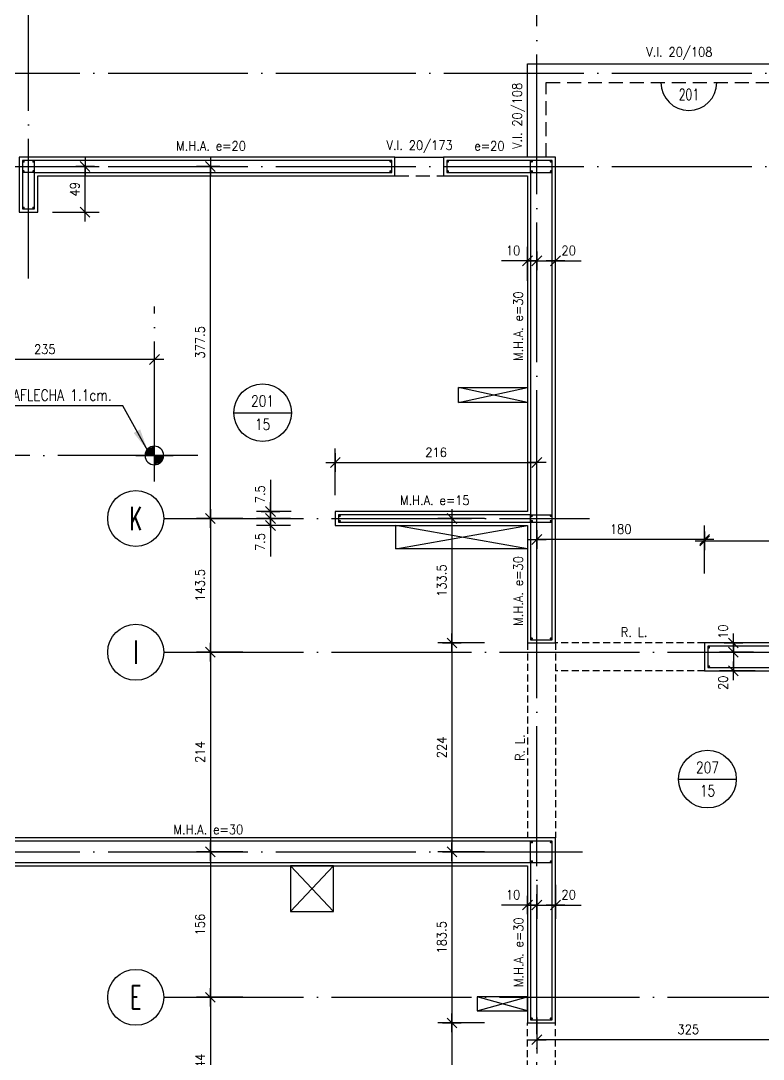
# Model space of a CAD drawing. Extents: x 2771 to 11885, y 4059 to 11529.
# Drawn here: x 3793 to 4589, y 5461 to 6575 of the extents above; entities that cross this region are included whole.
import ezdxf
from ezdxf.enums import TextEntityAlignment as Align

# ---------------------------------------------------------------- set-up
doc = ezdxf.new("R2010")
doc.units = 0
doc.header["$LTSCALE"] = 60
doc.header["$PDMODE"] = 1
for name, pattern in [('EJES', [3, 2.5, -0.25, 0, -0.25]), ('HIDDEN', [0.375, 0.25, -0.125]), ('HIDDEN2', [0.1875, 0.125, -0.0625])]:
    doc.linetypes.add(name, pattern=pattern)
doc.layers.get('0').update_dxf_attribs({"linetype": 'CONTINUOUS'})
doc.layers.get('DEFPOINTS').update_dxf_attribs({"linetype": 'CONTINUOUS'})
for name, color, linetype in [('COTAS', 3, 'CONTINUOUS'), ('CRUCES', 9, 'CONTINUOUS'), ('EJES', 1, 'EJES'), ('MALLA', 1, 'CONTINUOUS'), ('MUROS', 4, 'CONTINUOUS'), ('REFUERZOS', 3, 'HIDDEN2'), ('SHAFT', 1, 'CONTINUOUS'), ('TEXTO', 3, 'CONTINUOUS'), ('TEXTOS', 2, 'CONTINUOUS'), ('VIGAS', 2, 'CONTINUOUS')]:
    doc.layers.add(name, color=color, linetype=linetype)
doc.layers.add('RLA-LOSAS', color=3, linetype='CONTINUOUS', lineweight=9)
doc.styles.add('COTAS', font='romans.shx', dxfattribs={"width": 0.9})
doc.styles.add('ROMANS', font='romans.shx', dxfattribs={"width": 0.9, "height": 10})
doc.dimstyles.new('50', dxfattribs={"dimtxt": 10, "dimasz": 1, "dimexe": 15, "dimexo": 0, "dimgap": 6, "dimtad": 1, "dimdec": 8, "dimdsep": 46, "dimtxsty": 'COTAS', "dimblk": '$COTA$', "dimcen": 0.09, "dimdle": 10, "dimclrd": 256, "dimclre": 256, "dimclrt": 2, "dimadec": 0, "dimazin": 0, "dimtfac": 1, "dimtdec": 8, "dimtmove": 0, "dimatfit": 2, "dimfxl": 35, "dimfxlon": 1, "dimtolj": 1, "dimarcsym": 0})
doc.dimstyles.new('50$7', dxfattribs={"dimtxt": 10, "dimasz": 12, "dimexe": 15, "dimexo": 0, "dimgap": 6, "dimtad": 1, "dimdec": 8, "dimdsep": 46, "dimtxsty": 'COTAS', "dimblk": '$COTA$', "dimcen": 0.09, "dimdle": 10, "dimclrd": 256, "dimclre": 256, "dimclrt": 2, "dimadec": 0, "dimazin": 0, "dimtfac": 1, "dimtdec": 8, "dimtmove": 0, "dimatfit": 2, "dimfxl": 35, "dimfxlon": 1, "dimtolj": 1, "dimarcsym": 0})

# ---------------------------------------------------------------- blocks, each defined once
blk = doc.blocks.new('$COTA$')
at = {"layer": 'COTAS'}
for p, q in [((0, -10), (0, 10)), ((5.303, 5.303), (-5.303, -5.303)), ((10, 0), (-10, 0))]:
    blk.add_line(p, q, dxfattribs=at)
blk = doc.blocks.new('*D37')
at = {"layer": 'COTAS', "lineweight": -2, "transparency": 16777216}
for p, q in [((4130.5, 6066.1), (4130.5, 6116.1)), ((4346.5, 6066.1), (4346.5, 6116.1)), ((4131.5, 6101.1), (4345.5, 6101.1))]:
    blk.add_line(p, q, dxfattribs=at)
at = {"layer": 'DEFPOINTS', "color": 0, "transparency": 16777216}
for p in [(4346.5, 6101.1), (4130.5, 6048.7), (4346.5, 6048.7)]:
    blk.add_point(p, dxfattribs=at)
at = {"layer": 'COTAS', "lineweight": -2, "transparency": 16777216, "rotation": 180}
blk.add_blockref('$COTA$', (4130.5, 6101.1), dxfattribs=at)
at = {"layer": 'COTAS', "lineweight": -2, "transparency": 16777216}
blk.add_blockref('$COTA$', (4346.5, 6101.1), dxfattribs=at)
at = {"layer": 'COTAS', "color": 2, "transparency": 16777216, "insert": (4238.5, 6112.1), "char_height": 10, "attachment_point": 5, "style": 'COTAS'}
blk.add_mtext('\\A1;216', dxfattribs=at)
blk = doc.blocks.new('*D49')
at = {"layer": 'COTAS', "lineweight": -2, "transparency": 16777216}
for p, q in [((4290.6, 6041.2), (4240.6, 6041.2)), ((4255.6, 6040.2), (4255.6, 5908.7)), ((4290.6, 5907.7), (4240.6, 5907.7))]:
    blk.add_line(p, q, dxfattribs=at)
at = {"layer": 'DEFPOINTS', "color": 0, "transparency": 16777216}
for p in [(4306.1, 6041.2), (4255.6, 5907.7), (4303.6, 5907.7)]:
    blk.add_point(p, dxfattribs=at)
at = {"layer": 'COTAS', "lineweight": -2, "transparency": 16777216}
for p, rotation in [((4255.6, 6041.2), 90), ((4255.6, 5907.7), 270)]:
    blk.add_blockref('$COTA$', p, dxfattribs=dict(at, rotation=rotation))
at = {"layer": 'COTAS', "color": 2, "transparency": 16777216, "insert": (4244.6, 5974.5), "char_height": 10, "attachment_point": 5, "rotation": 90, "style": 'COTAS'}
blk.add_mtext('\\A1;133.5', dxfattribs=at)
blk = doc.blocks.new('*D50')
at = {"layer": 'COTAS', "lineweight": -2, "transparency": 16777216}
for p, q in [((4290.6, 5907.7), (4240.6, 5907.7)), ((4255.6, 5906.7), (4255.6, 5684.7)), ((4290.6, 5683.7), (4240.6, 5683.7))]:
    blk.add_line(p, q, dxfattribs=at)
at = {"layer": 'DEFPOINTS', "color": 0, "transparency": 16777216}
for p in [(4303.6, 5907.7), (4255.6, 5683.7), (4303.6, 5683.7)]:
    blk.add_point(p, dxfattribs=at)
at = {"layer": 'COTAS', "lineweight": -2, "transparency": 16777216}
for p, rotation in [((4255.6, 5907.7), 90), ((4255.6, 5683.7), 270)]:
    blk.add_blockref('$COTA$', p, dxfattribs=dict(at, rotation=rotation))
at = {"layer": 'COTAS', "color": 2, "transparency": 16777216, "insert": (4244.6, 5795.7), "char_height": 10, "attachment_point": 5, "rotation": 90, "style": 'COTAS'}
blk.add_mtext('\\A1;224', dxfattribs=at)
blk = doc.blocks.new('*D51')
at = {"layer": 'COTAS', "lineweight": -2, "transparency": 16777216}
for p, q in [((4290.6, 5683.7), (4240.6, 5683.7)), ((4255.6, 5682.7), (4255.6, 5501.2)), ((4290.6, 5500.2), (4240.6, 5500.2))]:
    blk.add_line(p, q, dxfattribs=at)
at = {"layer": 'DEFPOINTS', "color": 0, "transparency": 16777216}
for p in [(4303.6, 5683.7), (4255.6, 5500.2), (4303.6, 5500.2)]:
    blk.add_point(p, dxfattribs=at)
at = {"layer": 'COTAS', "lineweight": -2, "transparency": 16777216}
for p, rotation in [((4255.6, 5683.7), 90), ((4255.6, 5500.2), 270)]:
    blk.add_blockref('$COTA$', p, dxfattribs=dict(at, rotation=rotation))
at = {"layer": 'COTAS', "color": 2, "transparency": 16777216, "insert": (4244.6, 5592), "char_height": 10, "attachment_point": 5, "rotation": 90, "style": 'COTAS'}
blk.add_mtext('\\A1;183.5', dxfattribs=at)
blk = doc.blocks.new('*D52')
at = {"layer": 'COTAS', "lineweight": -2, "transparency": 16777216}
for p, q in [((4290.6, 5500.2), (4240.6, 5500.2)), ((4255.6, 5499.2), (4255.6, 5374.7)), ((4290.6, 5373.7), (4240.6, 5373.7))]:
    blk.add_line(p, q, dxfattribs=at)
at = {"layer": 'DEFPOINTS', "color": 0, "transparency": 16777216}
for p in [(4303.6, 5500.2), (4255.6, 5373.7), (4303.6, 5373.7)]:
    blk.add_point(p, dxfattribs=at)
at = {"layer": 'COTAS', "lineweight": -2, "transparency": 16777216}
for p, rotation in [((4255.6, 5500.2), 90), ((4255.6, 5373.7), 270)]:
    blk.add_blockref('$COTA$', p, dxfattribs=dict(at, rotation=rotation))
at = {"layer": 'COTAS', "color": 2, "transparency": 16777216, "insert": (4244.6, 5437), "char_height": 10, "attachment_point": 5, "rotation": 90, "style": 'COTAS'}
blk.add_mtext('\\A1;126.5', dxfattribs=at)
blk = doc.blocks.new('*D59')
at = {"layer": 'COTAS', "lineweight": -2, "transparency": 16777216}
for p, q in [((4526.5, 5982.2), (4526.5, 6032.2)), ((4920.5, 5982.2), (4920.5, 6032.2)), ((4527.5, 6017.2), (4919.5, 6017.2))]:
    blk.add_line(p, q, dxfattribs=at)
at = {"layer": 'DEFPOINTS', "color": 0, "transparency": 16777216}
for p in [(4920.5, 6017.2), (4526.5, 5974.4), (4920.5, 5972.4)]:
    blk.add_point(p, dxfattribs=at)
at = {"layer": 'COTAS', "lineweight": -2, "transparency": 16777216, "rotation": 180}
blk.add_blockref('$COTA$', (4526.5, 6017.2), dxfattribs=at)
at = {"layer": 'COTAS', "lineweight": -2, "transparency": 16777216}
blk.add_blockref('$COTA$', (4920.5, 6017.2), dxfattribs=at)
at = {"layer": 'COTAS', "color": 2, "transparency": 16777216, "insert": (4723.5, 6028.2), "char_height": 10, "attachment_point": 5, "style": 'COTAS'}
blk.add_mtext('\\A1;394', dxfattribs=at)
blk = doc.blocks.new('*D66')
at = {"layer": 'COTAS', "lineweight": -2, "transparency": 16777216}
for p, q in [((3801.5, 6738.7), (3801.5, 6788.7)), ((4194.5, 6738.7), (4194.5, 6788.7)), ((3802.5, 6773.7), (4193.5, 6773.7))]:
    blk.add_line(p, q, dxfattribs=at)
at = {"layer": 'DEFPOINTS', "color": 0, "transparency": 16777216}
for p in [(4194.5, 6773.7), (3801.5, 6428.7), (4194.5, 6428.7)]:
    blk.add_point(p, dxfattribs=at)
at = {"layer": 'COTAS', "lineweight": -2, "transparency": 16777216, "rotation": 180}
blk.add_blockref('$COTA$', (3801.5, 6773.7), dxfattribs=at)
at = {"layer": 'COTAS', "lineweight": -2, "transparency": 16777216}
blk.add_blockref('$COTA$', (4194.5, 6773.7), dxfattribs=at)
at = {"layer": 'COTAS', "color": 2, "transparency": 16777216, "insert": (3998, 6784.7), "char_height": 10, "attachment_point": 5, "style": 'COTAS'}
blk.add_mtext('\\A1;393', dxfattribs=at)
blk = doc.blocks.new('*D67')
at = {"layer": 'COTAS', "lineweight": -2, "transparency": 16777216}
for p, q in [((4194.5, 6738.7), (4194.5, 6788.7)), ((4246.5, 6738.7), (4246.5, 6788.7)), ((4195.5, 6773.7), (4245.5, 6773.7))]:
    blk.add_line(p, q, dxfattribs=at)
at = {"layer": 'DEFPOINTS', "color": 0, "transparency": 16777216}
for p in [(4246.5, 6773.7), (4194.5, 6428.7), (4246.5, 6428.7)]:
    blk.add_point(p, dxfattribs=at)
at = {"layer": 'COTAS', "lineweight": -2, "transparency": 16777216, "rotation": 180}
blk.add_blockref('$COTA$', (4194.5, 6773.7), dxfattribs=at)
at = {"layer": 'COTAS', "lineweight": -2, "transparency": 16777216}
blk.add_blockref('$COTA$', (4246.5, 6773.7), dxfattribs=at)
at = {"layer": 'COTAS', "color": 2, "transparency": 16777216, "insert": (4220.5, 6784.7), "char_height": 10, "attachment_point": 5, "style": 'COTAS'}
blk.add_mtext('\\A1;52', dxfattribs=at)
blk = doc.blocks.new('*D76')
at = {"layer": 'COTAS', "lineweight": -2, "transparency": 16777216}
for p, q in [((3827.1, 6418.7), (3877.1, 6418.7)), ((3862.1, 6370.7), (3862.1, 6417.7)), ((3827.1, 6369.7), (3877.1, 6369.7))]:
    blk.add_line(p, q, dxfattribs=at)
at = {"layer": 'DEFPOINTS', "color": 0, "transparency": 16777216}
for p in [(3801.5, 6418.7), (3862.1, 6418.7), (3801.5, 6369.7)]:
    blk.add_point(p, dxfattribs=at)
at = {"layer": 'COTAS', "lineweight": -2, "transparency": 16777216}
for p, rotation in [((3862.1, 6418.7), 90), ((3862.1, 6369.7), 270)]:
    blk.add_blockref('$COTA$', p, dxfattribs=dict(at, rotation=rotation))
at = {"layer": 'COTAS', "color": 2, "transparency": 16777216, "insert": (3851.1, 6394.2), "char_height": 10, "attachment_point": 5, "rotation": 90, "style": 'COTAS'}
blk.add_mtext('\\A1;49', dxfattribs=at)
blk = doc.blocks.new('*D112')
at = {"layer": 'COTAS', "lineweight": -2, "transparency": 16777216}
for p, q in [((4082.3, 6041.2), (4045.9, 6041.2)), ((4060.9, 6042.2), (4060.9, 6043.2)), ((4060.9, 6041.2), (4060.9, 6033.7)), ((4082.3, 6033.7), (4045.9, 6033.7)), ((4060.9, 6032.7), (4060.9, 6000.5))]:
    blk.add_line(p, q, dxfattribs=at)
at = {"layer": 'DEFPOINTS', "color": 0, "transparency": 16777216}
for p in [(4060.9, 6041.2), (4082.3, 6041.2), (4082.3, 6033.7)]:
    blk.add_point(p, dxfattribs=at)
at = {"layer": 'COTAS', "lineweight": -2, "transparency": 16777216}
for p, rotation in [((4060.9, 6041.2), 270), ((4060.9, 6033.7), 90)]:
    blk.add_blockref('$COTA$', p, dxfattribs=dict(at, rotation=rotation))
at = {"layer": 'COTAS', "color": 2, "transparency": 16777216, "insert": (4049.9, 6015.9), "char_height": 10, "attachment_point": 5, "rotation": 90, "style": 'COTAS'}
blk.add_mtext('\\A1;7.5', dxfattribs=at)
blk = doc.blocks.new('*D113')
at = {"layer": 'COTAS', "lineweight": -2, "transparency": 16777216}
for p, q in [((4060.9, 6082.5), (4060.9, 6048.7)), ((4083.1, 6048.7), (4045.9, 6048.7)), ((4060.9, 6049.7), (4060.9, 6050.7)), ((4060.9, 6041.2), (4060.9, 6048.7)), ((4060.9, 6041.2), (4060.9, 6048.7)), ((4082.3, 6041.2), (4045.9, 6041.2)), ((4060.9, 6040.2), (4060.9, 6039.2))]:
    blk.add_line(p, q, dxfattribs=at)
at = {"layer": 'DEFPOINTS', "color": 0, "transparency": 16777216}
for p in [(4060.9, 6048.7), (4083.1, 6048.7), (4082.3, 6041.2)]:
    blk.add_point(p, dxfattribs=at)
at = {"layer": 'COTAS', "lineweight": -2, "transparency": 16777216}
for p, rotation in [((4060.9, 6048.7), 270), ((4060.9, 6041.2), 90)]:
    blk.add_blockref('$COTA$', p, dxfattribs=dict(at, rotation=rotation))
at = {"layer": 'COTAS', "color": 2, "transparency": 16777216, "insert": (4049.9, 6067.1), "char_height": 10, "attachment_point": 5, "rotation": 90, "style": 'COTAS'}
blk.add_mtext('\\A1;7.5', dxfattribs=at)
blk = doc.blocks.new('*D145')
at = {"layer": 'COTAS', "lineweight": -2, "transparency": 16777216}
for p, q in [((4346.5, 5983.7), (4346.5, 6033.7)), ((4526.5, 5983.7), (4526.5, 6033.7)), ((4525.5, 6018.7), (4347.5, 6018.7))]:
    blk.add_line(p, q, dxfattribs=at)
at = {"layer": 'DEFPOINTS', "color": 0, "transparency": 16777216}
for p in [(4346.5, 6018.7), (4346.5, 5974.4), (4526.5, 5974.4)]:
    blk.add_point(p, dxfattribs=at)
at = {"layer": 'COTAS', "lineweight": -2, "transparency": 16777216, "rotation": 180}
blk.add_blockref('$COTA$', (4346.5, 6018.7), dxfattribs=at)
at = {"layer": 'COTAS', "lineweight": -2, "transparency": 16777216}
blk.add_blockref('$COTA$', (4526.5, 6018.7), dxfattribs=at)
at = {"layer": 'COTAS', "color": 2, "transparency": 16777216, "insert": (4436.5, 6029.7), "char_height": 10, "attachment_point": 5, "style": 'COTAS'}
blk.add_mtext('\\A1;180', dxfattribs=at)
blk = doc.blocks.new('*D150')
at = {"layer": 'COTAS', "lineweight": -2, "transparency": 16777216}
for p, q in [((4346.5, 5506.1), (4346.5, 5467.3)), ((4671.5, 5498.7), (4671.5, 5467.3)), ((4670.5, 5482.3), (4347.5, 5482.3))]:
    blk.add_line(p, q, dxfattribs=at)
at = {"layer": 'DEFPOINTS', "color": 0, "transparency": 16777216}
for p in [(4346.5, 5506.1), (4671.5, 5498.7), (4346.5, 5482.3)]:
    blk.add_point(p, dxfattribs=at)
at = {"layer": 'COTAS', "lineweight": -2, "transparency": 16777216, "rotation": 180}
blk.add_blockref('$COTA$', (4346.5, 5482.3), dxfattribs=at)
at = {"layer": 'COTAS', "lineweight": -2, "transparency": 16777216}
blk.add_blockref('$COTA$', (4671.5, 5482.3), dxfattribs=at)
at = {"layer": 'COTAS', "color": 2, "transparency": 16777216, "insert": (4509, 5493.3), "char_height": 10, "attachment_point": 5, "style": 'COTAS'}
blk.add_mtext('\\A1;325', dxfattribs=at)
blk = doc.blocks.new('*D163')
at = {"layer": 'COTAS', "lineweight": -2, "transparency": 16777216}
for p, q in [((4580.2, 5907.7), (4542.3, 5907.7)), ((4557.3, 5908.7), (4557.3, 5909.7)), ((4557.3, 5897.7), (4557.3, 5907.7)), ((4578.8, 5897.7), (4542.3, 5897.7)), ((4557.3, 5896.7), (4557.3, 5895.7))]:
    blk.add_line(p, q, dxfattribs=at)
at = {"layer": 'DEFPOINTS', "color": 0, "transparency": 16777216}
for p in [(4557.3, 5907.7), (4580.2, 5907.7), (4578.8, 5897.7)]:
    blk.add_point(p, dxfattribs=at)
at = {"layer": 'COTAS', "lineweight": -2, "transparency": 16777216}
for p, rotation in [((4557.3, 5907.7), 270), ((4557.3, 5897.7), 90)]:
    blk.add_blockref('$COTA$', p, dxfattribs=dict(at, rotation=rotation))
at = {"layer": 'COTAS', "color": 2, "transparency": 16777216, "insert": (4546.3, 5919.8), "char_height": 10, "attachment_point": 5, "rotation": 90, "style": 'COTAS'}
blk.add_mtext('\\A1;10', dxfattribs=at)
blk = doc.blocks.new('*D165')
at = {"layer": 'COTAS', "lineweight": -2, "transparency": 16777216}
for p, q in [((4246.5, 6738.7), (4246.5, 6788.7)), ((4346.5, 6738.7), (4346.5, 6788.7)), ((4345.5, 6773.7), (4247.5, 6773.7))]:
    blk.add_line(p, q, dxfattribs=at)
at = {"layer": 'DEFPOINTS', "color": 0, "transparency": 16777216}
for p in [(4246.5, 6773.7), (4246.5, 6428.7), (4346.5, 6428.7)]:
    blk.add_point(p, dxfattribs=at)
at = {"layer": 'COTAS', "lineweight": -2, "transparency": 16777216, "rotation": 180}
blk.add_blockref('$COTA$', (4246.5, 6773.7), dxfattribs=at)
at = {"layer": 'COTAS', "lineweight": -2, "transparency": 16777216}
blk.add_blockref('$COTA$', (4346.5, 6773.7), dxfattribs=at)
at = {"layer": 'COTAS', "color": 2, "transparency": 16777216, "insert": (4296.5, 6784.7), "char_height": 10, "attachment_point": 5, "style": 'COTAS'}
blk.add_mtext('\\A1;100', dxfattribs=at)
blk = doc.blocks.new('*D173')
at = {"layer": 'COTAS', "lineweight": -2, "transparency": 16777216}
for p, q in [((4346.5, 6738.7), (4346.5, 6788.7)), ((4659, 6738.7), (4659, 6788.7)), ((4658, 6773.7), (4347.5, 6773.7))]:
    blk.add_line(p, q, dxfattribs=at)
at = {"layer": 'DEFPOINTS', "color": 0, "transparency": 16777216}
for p in [(4346.5, 6773.7), (4346.5, 6528.7), (4659, 6528.7)]:
    blk.add_point(p, dxfattribs=at)
at = {"layer": 'COTAS', "lineweight": -2, "transparency": 16777216, "rotation": 180}
blk.add_blockref('$COTA$', (4346.5, 6773.7), dxfattribs=at)
at = {"layer": 'COTAS', "lineweight": -2, "transparency": 16777216}
blk.add_blockref('$COTA$', (4659, 6773.7), dxfattribs=at)
at = {"layer": 'COTAS', "color": 2, "transparency": 16777216, "insert": (4502.7, 6784.7), "char_height": 10, "attachment_point": 5, "style": 'COTAS'}
blk.add_mtext('\\A1;312.5', dxfattribs=at)
blk = doc.blocks.new('*D177')
at = {"layer": 'COTAS', "lineweight": -2, "transparency": 16777216}
for p, q in [((3996.5, 6418.7), (3981.5, 6418.7)), ((3996.5, 6042.2), (3996.5, 6417.7)), ((3996.5, 6041.2), (3981.5, 6041.2))]:
    blk.add_line(p, q, dxfattribs=at)
at = {"layer": 'DEFPOINTS', "color": 0, "transparency": 16777216}
for p in [(3996.5, 6418.7), (3996.5, 6418.7), (3996.5, 6041.2)]:
    blk.add_point(p, dxfattribs=at)
at = {"layer": 'COTAS', "lineweight": -2, "transparency": 16777216}
for p, rotation in [((3996.5, 6418.7), 90), ((3996.5, 6041.2), 270)]:
    blk.add_blockref('$COTA$', p, dxfattribs=dict(at, rotation=rotation))
at = {"layer": 'COTAS', "color": 2, "transparency": 16777216, "insert": (3985.5, 6230), "char_height": 10, "attachment_point": 5, "rotation": 90, "style": 'COTAS'}
blk.add_mtext('\\A1;377.5', dxfattribs=at)
blk = doc.blocks.new('*D179')
at = {"layer": 'COTAS', "lineweight": -2, "transparency": 16777216}
for p, q in [((4031.5, 6041.2), (3981.5, 6041.2)), ((3996.5, 6040.2), (3996.5, 5898.7)), ((4031.5, 5897.7), (3981.5, 5897.7))]:
    blk.add_line(p, q, dxfattribs=at)
at = {"layer": 'DEFPOINTS', "color": 0, "transparency": 16777216}
for p in [(4071, 6041.2), (3996.5, 5897.7), (4071, 5897.7)]:
    blk.add_point(p, dxfattribs=at)
at = {"layer": 'COTAS', "lineweight": -2, "transparency": 16777216}
for p, rotation in [((3996.5, 6041.2), 90), ((3996.5, 5897.7), 270)]:
    blk.add_blockref('$COTA$', p, dxfattribs=dict(at, rotation=rotation))
at = {"layer": 'COTAS', "color": 2, "transparency": 16777216, "insert": (3985.5, 5969.5), "char_height": 10, "attachment_point": 5, "rotation": 90, "style": 'COTAS'}
blk.add_mtext('\\A1;143.5', dxfattribs=at)
blk = doc.blocks.new('*D180')
at = {"layer": 'COTAS', "lineweight": -2, "transparency": 16777216}
for p, q in [((4031.5, 5897.7), (3981.5, 5897.7)), ((3996.5, 5896.7), (3996.5, 5684.7)), ((4031.5, 5683.7), (3981.5, 5683.7))]:
    blk.add_line(p, q, dxfattribs=at)
at = {"layer": 'DEFPOINTS', "color": 0, "transparency": 16777216}
for p in [(4071, 5897.7), (3996.5, 5683.7), (4071, 5683.7)]:
    blk.add_point(p, dxfattribs=at)
at = {"layer": 'COTAS', "lineweight": -2, "transparency": 16777216}
for p, rotation in [((3996.5, 5897.7), 90), ((3996.5, 5683.7), 270)]:
    blk.add_blockref('$COTA$', p, dxfattribs=dict(at, rotation=rotation))
at = {"layer": 'COTAS', "color": 2, "transparency": 16777216, "insert": (3985.5, 5790.7), "char_height": 10, "attachment_point": 5, "rotation": 90, "style": 'COTAS'}
blk.add_mtext('\\A1;214', dxfattribs=at)
blk = doc.blocks.new('*D181')
at = {"layer": 'COTAS', "lineweight": -2, "transparency": 16777216}
for p, q in [((4031.5, 5683.7), (3981.5, 5683.7)), ((3996.5, 5682.7), (3996.5, 5528.7)), ((4031.5, 5527.7), (3981.5, 5527.7))]:
    blk.add_line(p, q, dxfattribs=at)
at = {"layer": 'DEFPOINTS', "color": 0, "transparency": 16777216}
for p in [(4071, 5683.7), (3996.5, 5527.7), (4071, 5527.7)]:
    blk.add_point(p, dxfattribs=at)
at = {"layer": 'COTAS', "lineweight": -2, "transparency": 16777216}
for p, rotation in [((3996.5, 5683.7), 90), ((3996.5, 5527.7), 270)]:
    blk.add_blockref('$COTA$', p, dxfattribs=dict(at, rotation=rotation))
at = {"layer": 'COTAS', "color": 2, "transparency": 16777216, "insert": (3985.5, 5605.7), "char_height": 10, "attachment_point": 5, "rotation": 90, "style": 'COTAS'}
blk.add_mtext('\\A1;156', dxfattribs=at)
blk = doc.blocks.new('*D182')
at = {"layer": 'COTAS', "lineweight": -2, "transparency": 16777216}
for p, q in [((4031.5, 5527.7), (3981.5, 5527.7)), ((3996.5, 5526.7), (3996.5, 5384.7)), ((4031.5, 5383.7), (3981.5, 5383.7))]:
    blk.add_line(p, q, dxfattribs=at)
at = {"layer": 'DEFPOINTS', "color": 0, "transparency": 16777216}
for p in [(4071, 5527.7), (3996.5, 5383.7), (4071, 5383.7)]:
    blk.add_point(p, dxfattribs=at)
at = {"layer": 'COTAS', "lineweight": -2, "transparency": 16777216}
for p, rotation in [((3996.5, 5527.7), 90), ((3996.5, 5383.7), 270)]:
    blk.add_blockref('$COTA$', p, dxfattribs=dict(at, rotation=rotation))
at = {"layer": 'COTAS', "color": 2, "transparency": 16777216, "insert": (3985.5, 5455.7), "char_height": 10, "attachment_point": 5, "rotation": 90, "style": 'COTAS'}
blk.add_mtext('\\A1;144', dxfattribs=at)
blk = doc.blocks.new('$EJE$')
at = {"color": 6}
blk.add_circle((0, 0), 30, dxfattribs=at)
at = {"color": 6, "style": 'COTAS', "width": 0.6}
blk.add_attdef('EJE', text='', height=25, dxfattribs=at).set_placement((0, 0), align=Align.MIDDLE)
blk = doc.blocks.new('*D192')
at = {"layer": 'COTAS', "lineweight": -2, "transparency": 16777216}
for p, q in [((4578.8, 5897.7), (4542.3, 5897.7)), ((4557.3, 5896.7), (4557.3, 5878.7)), ((4580.8, 5877.7), (4542.3, 5877.7))]:
    blk.add_line(p, q, dxfattribs=at)
at = {"layer": 'DEFPOINTS', "color": 0, "transparency": 16777216}
for p in [(4578.8, 5897.7), (4557.3, 5877.7), (4580.8, 5877.7)]:
    blk.add_point(p, dxfattribs=at)
at = {"layer": 'COTAS', "lineweight": -2, "transparency": 16777216}
for p, rotation in [((4557.3, 5897.7), 90), ((4557.3, 5877.7), 270)]:
    blk.add_blockref('$COTA$', p, dxfattribs=dict(at, rotation=rotation))
at = {"layer": 'COTAS', "color": 2, "transparency": 16777216, "insert": (4546.3, 5865), "char_height": 10, "attachment_point": 5, "rotation": 90, "style": 'COTAS'}
blk.add_mtext('\\A1;20', dxfattribs=at)
blk = doc.blocks.new('*D213')
at = {"layer": 'COTAS', "lineweight": -2, "transparency": 16777216}
for p, q in [((4336.5, 5648.2), (4336.5, 5611.7)), ((4346.5, 5648.2), (4346.5, 5611.7)), ((4335.5, 5626.7), (4308.6, 5626.7)), ((4346.5, 5626.7), (4336.5, 5626.7)), ((4347.5, 5626.7), (4348.5, 5626.7))]:
    blk.add_line(p, q, dxfattribs=at)
at = {"layer": 'DEFPOINTS', "color": 0, "transparency": 16777216}
for p in [(4336.5, 5648.2), (4346.5, 5648.2), (4346.5, 5626.7)]:
    blk.add_point(p, dxfattribs=at)
at = {"layer": 'COTAS', "lineweight": -2, "transparency": 16777216}
blk.add_blockref('$COTA$', (4336.5, 5626.7), dxfattribs=at)
at = {"layer": 'COTAS', "lineweight": -2, "transparency": 16777216, "rotation": 180}
blk.add_blockref('$COTA$', (4346.5, 5626.7), dxfattribs=at)
at = {"layer": 'COTAS', "color": 2, "transparency": 16777216, "insert": (4321.2, 5637.7), "char_height": 10, "attachment_point": 5, "style": 'COTAS'}
blk.add_mtext('\\A1;10', dxfattribs=at)
blk = doc.blocks.new('*D214')
at = {"layer": 'COTAS', "lineweight": -2, "transparency": 16777216}
for p, q in [((4346.5, 5648.2), (4346.5, 5611.7)), ((4366.5, 5648.2), (4366.5, 5611.7)), ((4347.5, 5626.7), (4365.5, 5626.7)), ((4366.5, 5626.7), (4394, 5626.7))]:
    blk.add_line(p, q, dxfattribs=at)
at = {"layer": 'DEFPOINTS', "color": 0, "transparency": 16777216}
for p in [(4346.5, 5648.2), (4366.5, 5648.2), (4346.5, 5626.7)]:
    blk.add_point(p, dxfattribs=at)
at = {"layer": 'COTAS', "lineweight": -2, "transparency": 16777216, "rotation": 180}
blk.add_blockref('$COTA$', (4346.5, 5626.7), dxfattribs=at)
at = {"layer": 'COTAS', "lineweight": -2, "transparency": 16777216}
blk.add_blockref('$COTA$', (4366.5, 5626.7), dxfattribs=at)
at = {"layer": 'COTAS', "color": 2, "transparency": 16777216, "insert": (4380.7, 5637.7), "char_height": 10, "attachment_point": 5, "style": 'COTAS'}
blk.add_mtext('\\A1;20', dxfattribs=at)
blk = doc.blocks.new('*D215')
at = {"layer": 'COTAS', "lineweight": -2, "transparency": 16777216}
for p, q in [((4336.5, 6296), (4336.5, 6332.5)), ((4346.5, 6296), (4346.5, 6332.5)), ((4335.5, 6317.5), (4308.6, 6317.5)), ((4346.5, 6317.5), (4336.5, 6317.5)), ((4347.5, 6317.5), (4348.5, 6317.5))]:
    blk.add_line(p, q, dxfattribs=at)
at = {"layer": 'DEFPOINTS', "color": 0, "transparency": 16777216}
for p in [(4346.5, 6317.5), (4336.5, 6296), (4346.5, 6296)]:
    blk.add_point(p, dxfattribs=at)
at = {"layer": 'COTAS', "lineweight": -2, "transparency": 16777216}
blk.add_blockref('$COTA$', (4336.5, 6317.5), dxfattribs=at)
at = {"layer": 'COTAS', "lineweight": -2, "transparency": 16777216, "rotation": 180}
blk.add_blockref('$COTA$', (4346.5, 6317.5), dxfattribs=at)
at = {"layer": 'COTAS', "color": 2, "transparency": 16777216, "insert": (4321.2, 6328.5), "char_height": 10, "attachment_point": 5, "style": 'COTAS'}
blk.add_mtext('\\A1;10', dxfattribs=at)
blk = doc.blocks.new('*D216')
at = {"layer": 'COTAS', "lineweight": -2, "transparency": 16777216}
for p, q in [((4346.5, 6296), (4346.5, 6332.5)), ((4366.5, 6296), (4366.5, 6332.5)), ((4347.5, 6317.5), (4365.5, 6317.5)), ((4366.5, 6317.5), (4394, 6317.5))]:
    blk.add_line(p, q, dxfattribs=at)
at = {"layer": 'DEFPOINTS', "color": 0, "transparency": 16777216}
for p in [(4346.5, 6317.5), (4346.5, 6296), (4366.5, 6296)]:
    blk.add_point(p, dxfattribs=at)
at = {"layer": 'COTAS', "lineweight": -2, "transparency": 16777216, "rotation": 180}
blk.add_blockref('$COTA$', (4346.5, 6317.5), dxfattribs=at)
at = {"layer": 'COTAS', "lineweight": -2, "transparency": 16777216}
blk.add_blockref('$COTA$', (4366.5, 6317.5), dxfattribs=at)
at = {"layer": 'COTAS', "color": 2, "transparency": 16777216, "insert": (4380.7, 6328.5), "char_height": 10, "attachment_point": 5, "style": 'COTAS'}
blk.add_mtext('\\A1;20', dxfattribs=at)
blk = doc.blocks.new('LOSA')
at = {"color": 6, "linetype": 'Continuous'}
blk.add_line((-30.9, 0), (30.9, 0), dxfattribs=at)
at = {"color": 3, "linetype": 'Continuous'}
blk.add_circle((0, 0), 30.9, dxfattribs=at)
at = {"color": 2, "style": 'COTAS', "width": 0.8}
for tag, p in [('NUMERO', (0, 12.5)), ('E', (0, -12.5))]:
    blk.add_attdef(tag, text='', height=12, dxfattribs=at).set_placement(p, align=Align.MIDDLE)
at = {"layer": 'RLA-LOSAS', "style": 'COTAS', "flags": 1}
blk.add_attdef('DIRVER', text='', height=8.09, rotation=90, dxfattribs=at).set_placement((-30.5, 40), align=Align.MIDDLE)
at = {"layer": 'RLA-LOSAS', "linetype": 'ByBlock', "style": 'COTAS', "flags": 1}
blk.add_attdef('CUAVER', text='', height=8.09, rotation=90, dxfattribs=at).set_placement((-49.7, -4.9), align=Align.MIDDLE)
at = {"layer": 'RLA-LOSAS', "style": 'COTAS', "flags": 1}
blk.add_attdef('DIRHOR', text='', height=8.09, dxfattribs=at).set_placement((37.9, -29.3), align=Align.MIDDLE)
at = {"layer": 'RLA-LOSAS', "linetype": 'ByBlock', "style": 'COTAS', "flags": 1}
blk.add_attdef('CUAHOR', text='', height=8.09, dxfattribs=at).set_placement((-9.4, -47.7), align=Align.MIDDLE)
at = {"layer": 'RLA-LOSAS', "style": 'COTAS', "width": 0.7, "flags": 1}
blk.add_attdef('CONTRAFLECHA', text='', height=10, dxfattribs=at).set_placement((0, -67.5), align=Align.MIDDLE)
blk = doc.blocks.new('$VIGA$')
at = {"color": 2}
blk.add_arc((0, 0), 30, 180, 0, dxfattribs=at)
at = {"color": 3, "style": 'COTAS', "width": 0.7}
blk.add_attdef('NUMERO', text='', height=12, rotation=360, dxfattribs=at).set_placement((0.1, -12.8), align=Align.MIDDLE)
blk = doc.blocks.new('*U250')
at = {"layer": 'TEXTO', "linetype": 'Continuous'}
for points in [[(-0.1, 0), (0, 0), (-0.071, 0.071)], [(0, 0.1), (-0.071, 0.071), (0, 0)], [(0.1, 0), (0, 0), (0.071, -0.071)], [(0, -0.1), (0.071, -0.071), (0, 0)]]:
    blk.add_solid(points, dxfattribs=at)
blk = doc.blocks.new('PUNTO')
at = {"layer": 'TEXTO', "color": 3, "linetype": 'Continuous'}
for p, q in [((0, -0.2), (0, 0.2)), ((-0.2, 0), (0.2, 0))]:
    blk.add_line(p, q, dxfattribs=at)
blk.add_circle((0, 0), 0.1, dxfattribs=at)
blk.add_blockref('*U250', (0, 0), dxfattribs=at)
blk = doc.blocks.new('*D255')
at = {"layer": 'COTAS', "lineweight": -2, "transparency": 16777216}
for p, q in [((3701.5, 6196.6), (3701.5, 6226.6)), ((3936.5, 6196.6), (3936.5, 6226.6)), ((3935.5, 6211.6), (3702.5, 6211.6))]:
    blk.add_line(p, q, dxfattribs=at)
at = {"layer": 'DEFPOINTS', "color": 0, "transparency": 16777216}
for p in [(3701.5, 6211.6), (3701.5, 6196.6), (3936.5, 6196.6)]:
    blk.add_point(p, dxfattribs=at)
at = {"layer": 'COTAS', "lineweight": -2, "transparency": 16777216, "rotation": 180}
blk.add_blockref('$COTA$', (3701.5, 6211.6), dxfattribs=at)
at = {"layer": 'COTAS', "lineweight": -2, "transparency": 16777216}
blk.add_blockref('$COTA$', (3936.5, 6211.6), dxfattribs=at)
at = {"layer": 'COTAS', "color": 2, "transparency": 16777216, "insert": (3819, 6222.6), "char_height": 10, "attachment_point": 5, "style": 'COTAS'}
blk.add_mtext('\\A1;235', dxfattribs=at)

msp = doc.modelspace()

# ---------------------------------------------------------------- linework, layer by layer
at = {"layer": 'CRUCES'}
for p, q in [((4262.45585631, 6165.70691493), (4336.45585631, 6181.70691493)), ((4336.45585631, 6165.70691493), (4262.45585631, 6181.70691493)), ((4195.45585631, 6008.70691493), (4336.45585631, 6033.70691493)), ((4336.45585631, 6008.70691493), (4195.45585631, 6033.70691493)), ((4082.45585631, 5619.70691493), (4128.45585631, 5668.70691493)), ((4082.45585631, 5668.70691493), (4128.45585631, 5619.70691493)), ((4282.45585631, 5513.20691493), (4336.45585631, 5528.20691493)), ((4336.45585631, 5513.20691493), (4282.45585631, 5528.20691493))]:
    msp.add_line(p, q, dxfattribs=at)
at = {"layer": 'EJES'}
for points in [[(3801.45585631, 6298.35509055), (3801.45585631, 6873.70691493)], [(4346.45585631, 4407.70691493), (4346.45585631, 6873.70691493)], [(3346.45585631, 6518.70691493), (7642.45585631, 6518.70691493)], [(3346.45585631, 6418.70691493), (7642.45585631, 6418.70691493)], [(3936.45585631, 6080.92785173), (3936.45585631, 6268.36167801)], [(3982.89360136, 6108.70691493), (3647.58527107, 6108.70691493)], [(3946.45585631, 6041.20691493), (4403.0720301, 6041.20691493)], [(3946.45585631, 5897.70691493), (7044.95585631, 5897.70691493)], [(3346.45585631, 5683.70691493), (4395.60286622, 5683.70691493)], [(3946.45585631, 5527.70691493), (7044.95585631, 5527.70691493)]]:
    msp.add_lwpolyline(points, dxfattribs=at)
at = {"layer": 'MALLA'}
for p, q in [((3807.95585631, 6412.20691493), (3807.95585631, 6425.20691493)), ((4339.95585631, 6412.20691493), (4339.95585631, 6425.20691493)), ((3807.95585631, 6412.20691493), (3794.95585631, 6412.20691493)), ((4339.95585631, 6412.20691493), (4362.95585631, 6412.20691493)), ((4339.95585631, 6037.20691493), (4339.95585631, 6045.20691493)), ((4339.95585631, 6045.20691493), (4362.95585631, 6045.20691493)), ((4339.95585631, 6045.20691493), (4339.95585631, 6037.20691493)), ((4339.95585631, 6037.20691493), (4362.95585631, 6037.20691493)), ((4339.95585631, 5672.20691493), (4339.95585631, 5695.20691493)), ((4339.95585631, 5672.20691493), (4362.95585631, 5672.20691493))]:
    msp.add_line(p, q, dxfattribs=at)
for points in [[(3807.95585631, 6373.20691493), (3807.95585631, 6412.20691493), (4190.95585631, 6412.20691493), (4190.95585631, 6425.20691493), (3794.95585631, 6425.20691493), (3794.95585631, 6373.20691493)], [(4133.95585631, 6037.20691493), (4339.95585631, 6037.20691493), (4339.95585631, 5911.20691493), (4362.95585631, 5911.20691493), (4362.95585631, 6425.20691493), (4249.95585631, 6425.20691493), (4249.95585631, 6412.20691493), (4339.95585631, 6412.20691493), (4339.95585631, 6045.20691493), (4133.95585631, 6045.20691493)], [(4931.95585631, 5904.20691493), (4931.95585631, 6425.20691493), (4908.95585631, 6425.20691493), (4908.95585631, 5904.20691493), (4529.95585631, 5904.20691493), (4529.95585631, 5881.20691493), (5104.95585631, 5881.20691493), (5104.95585631, 5544.20691493), (4677.95585631, 5544.20691493), (4677.95585631, 5729.20691493), (4664.95585631, 5729.20691493), (4664.95585631, 5521.20691493), (5117.95585631, 5521.20691493), (5117.95585631, 5621.20691493), (5313.95585631, 5621.20691493), (5313.95585631, 5634.20691493), (5117.95585631, 5634.20691493), (5117.95585631, 5891.20691493), (5313.95585631, 5891.20691493), (5313.95585631, 5904.20691493)], [(3714.95585631, 5672.20691493), (4339.95585631, 5672.20691493), (4339.95585631, 5503.70691493), (4362.95585631, 5503.70691493), (4362.95585631, 5695.20691493), (3714.95585631, 5695.20691493)]]:
    msp.add_lwpolyline(points, close=True, dxfattribs=at)
for points in [[(3795.58085631, 6423.95691493, 1.25, 1.25, -1), (3796.83085631, 6423.95691493, 1.25, 1.25, -1)], [(3806.08085631, 6423.95691493, 1.25, 1.25, -1), (3807.33085631, 6423.95691493, 1.25, 1.25, -1)], [(4189.08085631, 6423.95691493, 1.25, 1.25, -1), (4190.33085631, 6423.95691493, 1.25, 1.25, -1)], [(4250.58085631, 6423.95691493, 1.25, 1.25, -1), (4251.83085631, 6423.95691493, 1.25, 1.25, -1)], [(4340.58085631, 6423.95691493, 1.25, 1.25, -1), (4341.83085631, 6423.95691493, 1.25, 1.25, -1)], [(4361.08085631, 6423.95691493, 1.25, 1.25, -1), (4362.33085631, 6423.95691493, 1.25, 1.25, -1)], [(3795.58085631, 6413.45691493, 1.25, 1.25, -1), (3796.83085631, 6413.45691493, 1.25, 1.25, -1)], [(3806.08085631, 6413.45691493, 1.25, 1.25, -1), (3807.33085631, 6413.45691493, 1.25, 1.25, -1)], [(4189.08085631, 6413.45691493, 1.25, 1.25, -1), (4190.33085631, 6413.45691493, 1.25, 1.25, -1)], [(4250.58085631, 6413.45691493, 1.25, 1.25, -1), (4251.83085631, 6413.45691493, 1.25, 1.25, -1)], [(4340.58085631, 6413.45691493, 1.25, 1.25, -1), (4341.83085631, 6413.45691493, 1.25, 1.25, -1)], [(4361.08085631, 6413.45691493, 1.25, 1.25, -1), (4362.33085631, 6413.45691493, 1.25, 1.25, -1)], [(3795.58085631, 6374.45691493, 1.25, 1.25, -1), (3796.83085631, 6374.45691493, 1.25, 1.25, -1)], [(3806.08085631, 6374.45691493, 1.25, 1.25, -1), (3807.33085631, 6374.45691493, 1.25, 1.25, -1)], [(4134.58085631, 6043.95691493, 1.25, 1.25, -1), (4135.83085631, 6043.95691493, 1.25, 1.25, -1)], [(4134.58085631, 6038.45691493, 1.25, 1.25, -1), (4135.83085631, 6038.45691493, 1.25, 1.25, -1)], [(4340.58085631, 6043.95691493, 1.25, 1.25, -1), (4341.83085631, 6043.95691493, 1.25, 1.25, -1)], [(4340.58085631, 6043.95691493, 1.25, 1.25, -1), (4341.83085631, 6043.95691493, 1.25, 1.25, -1)], [(4340.58085631, 6038.45691493, 1.25, 1.25, -1), (4341.83085631, 6038.45691493, 1.25, 1.25, -1)], [(4340.58085631, 6038.45691493, 1.25, 1.25, -1), (4341.83085631, 6038.45691493, 1.25, 1.25, -1)], [(4361.08085631, 6043.95691493, 1.25, 1.25, -1), (4362.33085631, 6043.95691493, 1.25, 1.25, -1)], [(4361.08085631, 6038.45691493, 1.25, 1.25, -1), (4362.33085631, 6038.45691493, 1.25, 1.25, -1)], [(4340.58085631, 5912.45691493, 1.25, 1.25, -1), (4341.83085631, 5912.45691493, 1.25, 1.25, -1)], [(4361.08085631, 5912.45691493, 1.25, 1.25, -1), (4362.33085631, 5912.45691493, 1.25, 1.25, -1)], [(4530.58085631, 5902.95691493, 1.25, 1.25, -1), (4531.83085631, 5902.95691493, 1.25, 1.25, -1)], [(4530.58085631, 5882.45691493, 1.25, 1.25, -1), (4531.83085631, 5882.45691493, 1.25, 1.25, -1)], [(4340.58085631, 5693.95691493, 1.25, 1.25, -1), (4341.83085631, 5693.95691493, 1.25, 1.25, -1)], [(4361.08085631, 5693.95691493, 1.25, 1.25, -1), (4362.33085631, 5693.95691493, 1.25, 1.25, -1)], [(4340.58085631, 5673.45691493, 1.25, 1.25, -1), (4341.83085631, 5673.45691493, 1.25, 1.25, -1)], [(4361.08085631, 5673.45691493, 1.25, 1.25, -1), (4362.33085631, 5673.45691493, 1.25, 1.25, -1)], [(4340.58085631, 5504.95691493, 1.25, 1.25, -1), (4341.83085631, 5504.95691493, 1.25, 1.25, -1)], [(4361.08085631, 5504.95691493, 1.25, 1.25, -1), (4362.33085631, 5504.95691493, 1.25, 1.25, -1)]]:
    msp.add_lwpolyline(points, format="xyseb", close=True, dxfattribs=at)
at = {"layer": 'MUROS'}
for points in [[(3811.45585631, 6369.70691493), (3811.45585631, 6408.70691493), (4194.45585631, 6408.70691493), (4194.45585631, 6428.70691493), (3791.45585631, 6428.70691493), (3791.45585631, 6369.70691493)], [(4130.45585631, 6033.70691493), (4336.45585631, 6033.70691493), (4336.45585631, 5907.70691493), (4366.45585631, 5907.70691493), (4366.45585631, 6428.70691493), (4246.45585631, 6428.70691493), (4246.45585631, 6408.70691493), (4336.45585631, 6408.70691493), (4336.45585631, 6048.70691493), (4130.45585631, 6048.70691493)], [(4935.45585631, 5907.70691493), (4935.45585631, 6428.70691493), (4905.45585631, 6428.70691493), (4905.45585631, 5907.70691493), (4526.45585631, 5907.70691493), (4526.45585631, 5877.70691493), (5101.45585631, 5877.70691493), (5101.45585631, 5547.70691493), (4681.45585631, 5547.70691493), (4681.45585631, 5732.70691493), (4661.45585631, 5732.70691493), (4661.45585631, 5517.70691493), (5121.45585631, 5517.70691493), (5121.45585631, 5617.70691493), (5317.45585631, 5617.70691493), (5317.45585631, 5637.70691493), (5121.45585631, 5637.70691493), (5121.45585631, 5887.70691493), (5317.45585631, 5887.70691493), (5317.45585631, 5907.70691493)], [(3711.45585631, 5668.70691493), (4336.45585631, 5668.70691493), (4336.45585631, 5500.20691493), (4366.45585631, 5500.20691493), (4366.45585631, 5698.70691493), (3711.45585631, 5698.70691493)]]:
    msp.add_lwpolyline(points, close=True, dxfattribs=at)
at = {"layer": 'REFUERZOS'}
for p, q in [((4336.45585631, 5907.70691493), (4336.45585631, 5698.70691493)), ((4366.45585631, 5907.70691493), (4366.45585631, 5698.70691493)), ((4526.45585631, 5907.70691493), (4366.45585631, 5907.70691493)), ((4526.45585631, 5877.70691493), (4366.45585631, 5877.70691493)), ((4336.45585631, 5373.70691493), (4336.45585631, 5500.20691493)), ((4366.45585631, 5373.70691493), (4366.45585631, 5500.20691493))]:
    msp.add_line(p, q, dxfattribs=at)
at = {"layer": 'SHAFT'}
for points in [[(4262.45585631, 6165.70691493), (4262.45585631, 6181.70691493), (4336.45585631, 6181.70691493), (4336.45585631, 6165.70691493)], [(4195.45585631, 6008.70691493), (4195.45585631, 6033.70691493), (4336.45585631, 6033.70691493), (4336.45585631, 6008.70691493)], [(4082.45585631, 5619.70691493), (4128.45585631, 5619.70691493), (4128.45585631, 5668.70691493), (4082.45585631, 5668.70691493)], [(4282.45585631, 5528.20691493), (4282.45585631, 5513.20691493), (4336.45585631, 5513.20691493), (4336.45585631, 5528.20691493)]]:
    msp.add_lwpolyline(points, close=True, dxfattribs=at)
at = {"layer": 'VIGAS'}
for p, q in [((4336.45585631, 6528.70691493), (4930.45585631, 6528.70691493)), ((4336.45585631, 6428.70691493), (4336.45585631, 6528.70691493)), ((4194.45585631, 6428.70691493), (4246.45585631, 6428.70691493))]:
    msp.add_line(p, q, dxfattribs=at)
at = {"layer": 'VIGAS', "linetype": 'HIDDEN'}
for p, q in [((4356.45585631, 6428.70691493), (4356.45585631, 6508.70691493)), ((4356.45585631, 6508.70691493), (4910.45585631, 6508.70691493)), ((4194.45585631, 6408.70691493), (4246.45585631, 6408.70691493))]:
    msp.add_line(p, q, dxfattribs=at)

# ---------------------------------------------------------------- block references
for name, p, values in [('$VIGA$', (4509.62030011, 6508.70691493), {'NUMERO': '201'}), ('LOSA', (4052.51580213, 6154.61923345), {'NUMERO': '201', 'E': '15'}), ('$EJE$', (3916.45585631, 6041.20691493), {'EJE': 'K'}), ('$EJE$', (3916.45585631, 5897.70691493), {'EJE': 'I'}), ('LOSA', (4529.56566734, 5761.67115912), {'NUMERO': '207', 'E': '15'}), ('$EJE$', (3916.45585631, 5527.70691493), {'EJE': 'E'})]:
    msp.add_blockref(name, p).add_auto_attribs(values)
at = {"layer": 'TEXTO', "color": 3, "xscale": -100, "yscale": 100, "zscale": 100, "rotation": 270}
msp.add_blockref('PUNTO', (3936.45585631, 6108.70691493), dxfattribs=at)

# ---------------------------------------------------------------- texts
at = {"layer": 'TEXTOS', "style": 'ROMANS'}
for s, height, width, p in [('V.I. 20/108', 10, 0.9, (4499.38471555, 6540.70691493)), ('V.I. 20/173', 10, 0.9, (4220.83107726, 6440.70691493)), ('M.H.A. e=20', 10, 0.9, (3997.20585631, 6440.70691493)), ('e=20', 10, 0.9, (4295.70585631, 6440.70691493)), ('CONTRAFLECHA 1.1cm.', 12, 0.8, (3816.80383393, 6173.42342738)), ('M.H.A. e=15', 10, 0.9, (4237.20585631, 6060.70691493)), ('R. L.', 10, 0.9, (4450.9188836, 5919.25303023)), ('M.H.A. e=30', 10, 0.9, (3994.32503673, 5707.67154714))]:
    msp.add_text(s, height=height, dxfattribs=dict(at, width=width)).set_placement(p, align=Align.MIDDLE)
at = {"layer": 'TEXTOS', "style": 'ROMANS', "width": 0.9}
for s, p in [('V.I. 20/108', (4326.23736426, 6472.90880091)), ('M.H.A. e=30', (4326.67397527, 6247.39839626)), ('M.H.A. e=30', (4326.67397527, 5963.42556365)), ('R. L.', (4328.45585631, 5795.31057195)), ('M.H.A. e=30', (4327.03344175, 5576.04829646))]:
    msp.add_text(s, height=10, rotation=90, dxfattribs=at).set_placement(p, align=Align.MIDDLE)

# ---------------------------------------------------------------- dimensions: what is measured, and where the dimension line sits
at = {"layer": 'COTAS'}
for base, p1, p2, picture, middle in [((4194.4558563143, 6773.7069149326), (3801.4558563143, 6428.7069149326), (4194.4558563143, 6428.7069149326), '*D66', (3997.9558563143, 6784.7069149326)), ((4346.4558563143, 6101.072270002), (4130.4558563143, 6048.7069149326), (4346.4558563143, 6048.7069149326), '*D37', (4238.4558563143, 6112.072270002)), ((4346.4558563143, 6018.7344090487), (4526.4558563143, 5974.397539949), (4346.4558563143, 5974.397539949), '*D145', (4436.4558563143, 6029.7344090487)), ((4920.4558563143, 6017.2344090487), (4526.4558563143, 5974.397539949), (4920.4558563143, 5972.397539949), '*D59', (4723.4558563143, 6028.2344090487)), ((4346.4558563143, 5482.3140779165), (4671.4558563143, 5498.7389204341), (4346.4558563143, 5506.1129920727), '*D150', (4508.9558563143, 5493.3140779165))]:
    dim = msp.add_linear_dim(base=base, p1=p1, p2=p2, dimstyle='50', dxfattribs=at)
    dim.commit()
    dim.dimension.update_dxf_attribs({"geometry": picture, "text_midpoint": middle})
for base, p1, p2, picture, middle in [((4246.4558563143, 6773.7069149326), (4194.4558563143, 6428.7069149326), (4246.4558563143, 6428.7069149326), '*D67', (4220.4558563143, 6784.7069149326)), ((4346.4558563143, 6773.7069149326), (4658.9558563143, 6528.7069149326), (4346.4558563143, 6528.7069149326), '*D173', (4502.7058563143, 6784.7069149326))]:
    dim = msp.add_linear_dim(base=base, p1=p1, p2=p2, dimstyle='50', override={"dimtmove": 1}, dxfattribs=at)
    dim.commit()
    dim.dimension.update_dxf_attribs({"geometry": picture, "text_midpoint": middle})
for base, p1, p2, angle, picture, middle in [((4246.4558563143, 6773.7069149326), (4346.4558563143, 6428.7069149326), (4246.4558563143, 6428.7069149326), 180, '*D165', (4296.4558563143, 6784.7069149326)), ((4255.594967657, 5683.7069149326), (4303.5762887476, 5907.7069149326), (4303.5762887476, 5683.7069149326), 90, '*D50', (4244.594967657, 5795.7069149326)), ((4255.594967657, 5500.2069149326), (4303.5762887476, 5683.7069149326), (4303.5762887476, 5500.2069149326), 90, '*D51', (4244.594967657, 5591.9569149326)), ((4255.594967657, 5373.7069149326), (4303.5762887476, 5500.2069149326), (4303.5762887476, 5373.7069149326), 90, '*D52', (4244.594967657, 5436.9569149326))]:
    dim = msp.add_linear_dim(base=base, p1=p1, p2=p2, angle=angle, dimstyle='50', override={"dimtmove": 1}, dxfattribs=at)
    dim.commit()
    dim.dimension.update_dxf_attribs({"geometry": picture, "text_midpoint": middle})
for base, p1, p2, angle, picture, middle in [((3862.1308994773, 6418.7069149326), (3801.4558563143, 6369.7069149326), (3801.4558563143, 6418.7069149326), 90, '*D76', (3851.1308994773, 6394.2069149326)), ((3996.4558563143, 6418.7069149326), (3996.4558563143, 6041.2069149326), (3996.4558563143, 6418.7069149326), 90, '*D177', (3985.4558563143, 6229.9569149326)), ((3701.4558563143, 6211.551755045), (3936.4558563143, 6196.551755045), (3701.4558563143, 6196.551755045), 180, '*D255', (3818.9558563143, 6222.551755045)), ((3996.4558563143, 5897.7069149326), (4070.963697524, 6041.2069149326), (4070.963697524, 5897.7069149326), 90, '*D179', (3985.4558563143, 5969.4569149326)), ((4255.594967657, 5907.7069149326), (4306.0762887476, 6041.2069149326), (4303.5762887476, 5907.7069149326), 90, '*D49', (4244.594967657, 5974.4569149326)), ((3996.4558563143, 5683.7069149326), (4070.963697524, 5897.7069149326), (4070.963697524, 5683.7069149326), 90, '*D180', (3985.4558563143, 5790.7069149326)), ((3996.4558563143, 5527.7069149326), (4070.963697524, 5683.7069149326), (4070.963697524, 5527.7069149326), 90, '*D181', (3985.4558563143, 5605.7069149326)), ((3996.4558563143, 5383.7069149326), (4070.963697524, 5527.7069149326), (4070.963697524, 5383.7069149326), 90, '*D182', (3985.4558563143, 5455.7069149326))]:
    dim = msp.add_linear_dim(base=base, p1=p1, p2=p2, angle=angle, dimstyle='50', dxfattribs=at)
    dim.commit()
    dim.dimension.update_dxf_attribs({"geometry": picture, "text_midpoint": middle})
for base, p1, p2, picture, middle in [((4346.4558563143, 6317.488968867), (4336.4558563143, 6296.0324703253), (4346.4558563143, 6296.0324703253), '*D215', (4321.1931168787, 6317.488968867)), ((4346.4558563143, 5626.6940107809), (4336.4558563143, 5648.1505093226), (4346.4558563143, 5648.1505093226), '*D213', (4321.1931168787, 5626.6940107809))]:
    dim = msp.add_linear_dim(base=base, p1=p1, p2=p2, dimstyle='50', dxfattribs=at)
    dim.commit()
    dim.dimension.update_dxf_attribs({"geometry": picture, "text_midpoint": middle, "dimtype": 160})
for base, p1, p2, angle, picture, middle in [((4346.4558563143, 6317.488968867), (4366.4558563143, 6296.0324703253), (4346.4558563143, 6296.0324703253), 180, '*D216', (4380.7415706001, 6317.488968867)), ((4060.8528642477, 6041.2069149326), (4082.3093627894, 6033.7069149326), (4082.3093627894, 6041.2069149326), 90, '*D112', (4060.8528642477, 6015.9441754969)), ((4346.4558563143, 5626.6940107809), (4366.4558563143, 5648.1505093226), (4346.4558563143, 5648.1505093226), 180, '*D214', (4380.7415706001, 5626.6940107809))]:
    dim = msp.add_linear_dim(base=base, p1=p1, p2=p2, angle=angle, dimstyle='50', dxfattribs=at)
    dim.commit()
    dim.dimension.update_dxf_attribs({"geometry": picture, "text_midpoint": middle, "dimtype": 160})
for base, p1, p2, angle, picture, middle in [((4060.8528642477, 6048.7069149326), (4082.3093627894, 6041.2069149326), (4083.1240353314, 6048.7069149326), 90, '*D113', (4060.8528642477, 6067.1098711581)), ((4557.3416857286, 5907.7069149326), (4578.7981842703, 5897.7069149326), (4580.1559718404, 5907.7069149326), 90, '*D163', (4557.3416857286, 5919.7705097371)), ((4557.3416857286, 5877.7069149326), (4578.7981842703, 5897.7069149326), (4580.8348656254, 5877.7069149326), 270, '*D192', (4557.3416857286, 5865.0380985377))]:
    dim = msp.add_linear_dim(base=base, p1=p1, p2=p2, angle=angle, dimstyle='50', override={"dimtmove": 1}, dxfattribs=at)
    dim.commit()
    dim.dimension.update_dxf_attribs({"geometry": picture, "text_midpoint": middle, "dimtype": 160})

# ---------------------------------------------------------------- leaders
msp.add_leader([(3929.3847885, 6113.79620902), (3902.73562256, 6161.99106849), (3734.90928361, 6161.99106849)], dimstyle='50$7', override={"dimasz": 24, "dimtad": 0}, dxfattribs=at)

doc.saveas('drawing.dxf')
